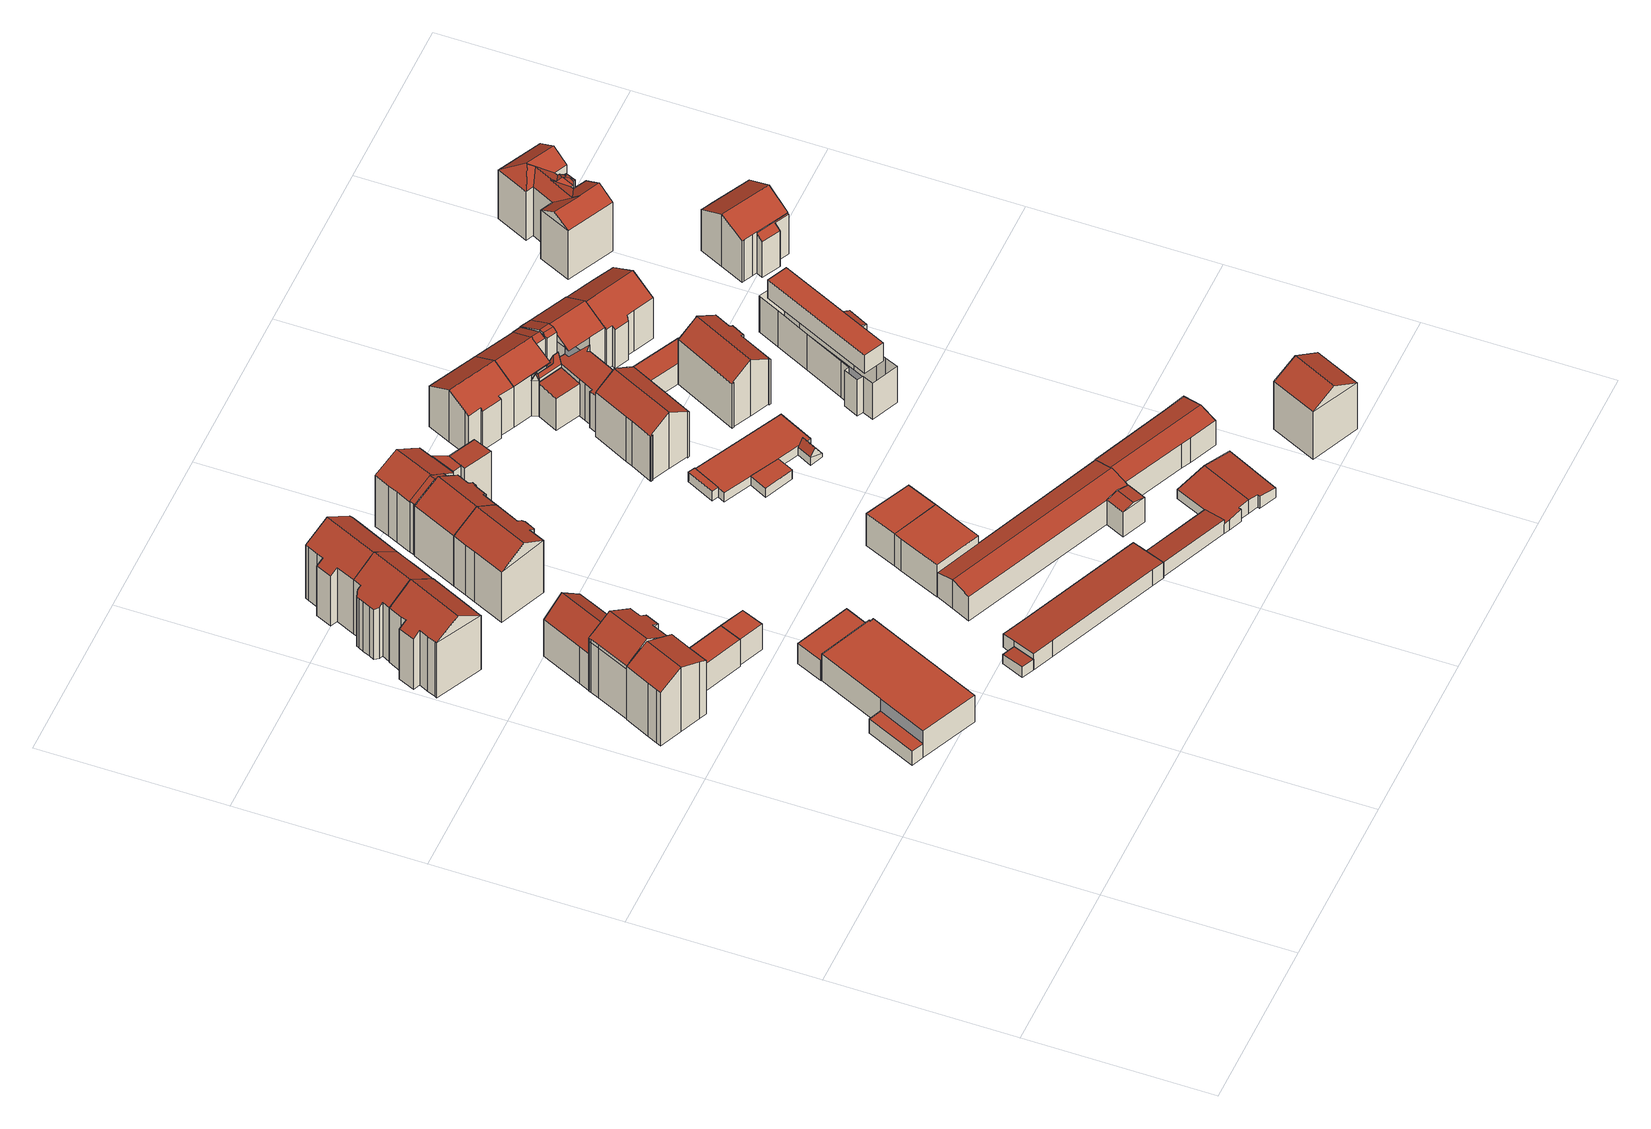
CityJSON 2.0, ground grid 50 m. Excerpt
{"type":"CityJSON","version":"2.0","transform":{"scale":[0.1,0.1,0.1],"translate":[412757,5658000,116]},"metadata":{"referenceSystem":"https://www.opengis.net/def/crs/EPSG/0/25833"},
"CityObjects":{
"building1":{"type":"Building","attributes":{"Gemeindeschluessel":14612000,"Geometrietyp2DReferenz":"3000","function":"31001_9998","roofType":"9999"},"children":["building1-1","building1-2","building1-3"]},
"building1-1":{"type":"BuildingPart","attributes":{"Dachtyp_tdc":"tdcPolyFlatRoof","Dachneigung":0,"QualitaetDacherkennung":64,"Geometrietyp2DReferenz":"3000","measuredHeight":9.16,"roofType":"1000"},"parents":["building1"],"geometry":[{"type":"MultiSurface","lod":"2","boundaries":[[[0,1,2,3]],[[1,4,5,6,2]],[[7,8,9,10,11]],[[8,12,13,9]],[[12,0,3,13]],[[12,8,7,4,1,0]],[[3,2,6,10,9,13]]],"semantics":{"surfaces":[{"type":"WallSurface"},{"type":"RoofSurface"},{"type":"GroundSurface"}],"values":[0,0,0,0,0,1,2]}}]},
"building1-2":{"type":"BuildingPart","attributes":{"Dachtyp_tdc":"tdcPolyFlatRoof","Dachneigung":0,"QualitaetDacherkennung":37,"Geometrietyp2DReferenz":"3000","measuredHeight":8.32,"roofType":"1000"},"parents":["building1"],"geometry":[{"type":"MultiSurface","lod":"2","boundaries":[[[14,11,10,15]],[[5,16,17,6]],[[5,11,14,16]],[[17,15,10,6]]],"semantics":{"surfaces":[{"type":"WallSurface"},{"type":"RoofSurface"},{"type":"GroundSurface"}],"values":[0,0,1,2]}}]},
"building1-3":{"type":"BuildingPart","attributes":{"Dachtyp_tdc":"tdcGableRoof","Dachneigung":24.21,"QualitaetDacherkennung":52,"Geometrietyp2DReferenz":"3000","measuredHeight":21.85,"roofType":"3100"},"parents":["building1"],"geometry":[{"type":"MultiSurface","lod":"2","boundaries":[[[18,19,20,17,16]],[[19,21,22,20]],[[21,23,24,22]],[[23,25,26,24]],[[25,27,28,26]],[[27,29,30,28]],[[29,31,32,30]],[[31,33,34,32]],[[33,35,36,34]],[[35,37,38,36]],[[37,39,40,38]],[[39,41,14,15,40]],[[37,35,33,31,29,27]],[[27,25,23,21,19,18,41,39,37]],[[17,20,22,24,26,28,30,32,34,36,38,40,15]]],"semantics":{"surfaces":[{"type":"WallSurface"},{"type":"RoofSurface"},{"type":"GroundSurface"}],"values":[0,0,0,0,0,0,0,0,0,0,0,0,1,1,2]}}]},
"building2":{"type":"Building","attributes":{"Dachtyp_tdc":"tdcFreeFormRoof","Gemeindeschluessel":14612000,"Dachneigung":30.86,"QualitaetDacherkennung":67,"Geometrietyp2DReferenz":"3000","measuredHeight":22.11,"function":"31001_9998","roofType":"5000"},"geometry":[{"type":"Solid","lod":"2","boundaries":[[[[42,43,44,45]],[[43,46,47,44]],[[46,48,49,47]],[[48,50,51,49]],[[50,52,53,51]],[[52,54,55,53]],[[54,56,57,55]],[[56,58,59,57]],[[58,60,61,59]],[[60,62,63,61]],[[62,64,65,63]],[[64,42,45,65]],[[66,67,68,69,70,71]],[[52,72,73,74,75,66,71,76,77,54]],[[54,77,56]],[[56,77,76,58]],[[58,76,71,70,60]],[[42,67,66,75,43]],[[43,75,74,46]],[[46,74,73,48]],[[48,73,72,50]],[[50,72,52]],[[60,70,69,62]],[[62,69,68,64]],[[64,68,67,42]],[[45,44,47,49,51,53,55,57,59,61,63,65]]]],"semantics":{"surfaces":[{"type":"WallSurface"},{"type":"RoofSurface"},{"type":"GroundSurface"}],"values":[[0,0,0,0,0,0,0,0,0,0,0,0,1,1,0,0,0,0,0,0,0,0,0,0,0,2]]}}]},
"building3":{"type":"Building","attributes":{"Gemeindeschluessel":14612000,"Geometrietyp2DReferenz":"3000","function":"31001_9998","roofType":"9999"},"children":["building3-1","building3-2"]},
"building3-1":{"type":"BuildingPart","attributes":{"Dachtyp_tdc":"tdcPolyFlatRoof","Dachneigung":0,"QualitaetDacherkennung":50,"Geometrietyp2DReferenz":"3000","measuredHeight":9.03,"roofType":"1000"},"parents":["building3"],"geometry":[{"type":"MultiSurface","lod":"2","boundaries":[[[78,79,80,81,82]],[[83,84,85,86,87]],[[84,88,89,85]],[[88,90,91,89]],[[90,92,93,91]],[[92,78,82,93]],[[92,90,88,84,83,79,78]],[[82,81,86,85,89,91,93]]],"semantics":{"surfaces":[{"type":"WallSurface"},{"type":"RoofSurface"},{"type":"GroundSurface"}],"values":[0,0,0,0,0,0,1,2]}}]},
"building3-2":{"type":"BuildingPart","attributes":{"Dachtyp_tdc":"tdcPolyFlatRoof","Dachneigung":0,"QualitaetDacherkennung":10,"Geometrietyp2DReferenz":"3000","measuredHeight":4.71,"roofType":"1000"},"parents":["building3"],"geometry":[{"type":"MultiSurface","lod":"2","boundaries":[[[80,94,95,81]],[[94,96,97,95]],[[96,87,86,97]],[[87,96,94,80]],[[81,95,97,86]]],"semantics":{"surfaces":[{"type":"WallSurface"},{"type":"RoofSurface"},{"type":"GroundSurface"}],"values":[0,0,0,1,2]}}]},
"building4":{"type":"Building","attributes":{"Dachtyp_tdc":"tdcFreeFormRoof","Gemeindeschluessel":14612000,"Dachneigung":34.59,"QualitaetDacherkennung":67,"Geometrietyp2DReferenz":"3000","measuredHeight":23.25,"function":"31001_9998","roofType":"5000"},"geometry":[{"type":"Solid","lod":"2","boundaries":[[[[98,99,100,101]],[[99,102,103,100]],[[102,104,105,103]],[[104,106,107,105]],[[106,108,109,107]],[[108,110,111,109]],[[110,112,113,111]],[[114,115,116,117]],[[115,118,119,116]],[[118,120,121,119]],[[120,122,123,121]],[[122,98,101,123]],[[104,102,124,125,108,106]],[[115,114,112,110,125,124,99,98,122,120,118]],[[110,108,125]],[[102,99,124]],[[101,100,103,105,107,109,111,113,117,116,119,121,123]],[[112,114,117,113]]]],"semantics":{"surfaces":[{"type":"WallSurface"},{"type":"RoofSurface"},{"type":"GroundSurface"}],"values":[[0,0,0,0,0,0,0,0,0,0,0,0,1,1,0,0,2,0]]}}]},
"building5":{"type":"Building","attributes":{"Dachtyp_tdc":"tdcGableRoof","Gemeindeschluessel":14612000,"Dachneigung":38.42,"QualitaetDacherkennung":60,"Geometrietyp2DReferenz":"3000","measuredHeight":17.18,"function":"31001_9998","roofType":"3100"},"geometry":[{"type":"Solid","lod":"2","boundaries":[[[[126,127,128,129]],[[127,130,131,128]],[[130,132,133,131]],[[132,134,135,133]],[[134,136,137,135]],[[136,138,139,137]],[[138,140,141,139]],[[140,126,129,141]],[[136,134,132,130,127]],[[127,126,140,138,136]],[[129,128,131,133,135,137,139,141]]]],"semantics":{"surfaces":[{"type":"WallSurface"},{"type":"RoofSurface"},{"type":"GroundSurface"}],"values":[[0,0,0,0,0,0,0,0,1,1,2]]}}]},
"building6":{"type":"Building","attributes":{"Dachtyp_tdc":"tdcFreeFormRoof","Gemeindeschluessel":14612000,"Dachneigung":35.01,"QualitaetDacherkennung":63,"Geometrietyp2DReferenz":"3000","measuredHeight":23.02,"function":"31001_9998","roofType":"5000"},"geometry":[{"type":"Solid","lod":"2","boundaries":[[[[142,143,144,145]],[[143,146,147,144]],[[146,148,149,147]],[[148,150,151,149]],[[150,152,153,151]],[[152,154,155,153]],[[154,156,157,155]],[[156,158,159,157]],[[158,160,161,159]],[[160,162,163,161]],[[162,164,165,163]],[[164,166,167,165]],[[166,168,169,167]],[[168,170,171,169]],[[170,99,172,171]],[[99,142,145,172]],[[173,174,160,158,156,154,152,150,148,146,143,142,99]],[[168,166,164,162,174,173,170]],[[162,160,174]],[[99,170,173]],[[145,144,147,149,151,153,155,157,159,161,163,165,167,169,171,172]]]],"semantics":{"surfaces":[{"type":"WallSurface"},{"type":"RoofSurface"},{"type":"GroundSurface"}],"values":[[0,0,0,0,0,0,0,0,0,0,0,0,0,0,0,0,1,1,0,0,2]]}}]},
"building7":{"type":"Building","attributes":{"Dachtyp_tdc":"tdcPolyFlatRoof","Gemeindeschluessel":14612000,"Dachneigung":0,"QualitaetDacherkennung":58,"Geometrietyp2DReferenz":"3000","measuredHeight":8.76,"function":"31001_9998","roofType":"1000"},"geometry":[{"type":"Solid","lod":"2","boundaries":[[[[0,12,175,176]],[[12,177,178,175]],[[177,179,180,178]],[[179,181,182,180]],[[181,0,176,182]],[[181,179,177,12,0]],[[176,175,178,180,182]]]],"semantics":{"surfaces":[{"type":"WallSurface"},{"type":"RoofSurface"},{"type":"GroundSurface"}],"values":[[0,0,0,0,0,1,2]]}}]},
"building8":{"type":"Building","attributes":{"Dachtyp_tdc":"tdcPolyFlatRoof","Gemeindeschluessel":14612000,"Dachneigung":4.53,"QualitaetDacherkennung":74,"Geometrietyp2DReferenz":"3000","measuredHeight":3.58,"function":"31001_9998","roofType":"2100"},"geometry":[{"type":"Solid","lod":"2","boundaries":[[[[183,184,185,186]],[[184,187,188,185]],[[187,189,190,188]],[[189,183,186,190]],[[189,187,184,183]],[[186,185,188,190]]]],"semantics":{"surfaces":[{"type":"WallSurface"},{"type":"RoofSurface"},{"type":"GroundSurface"}],"values":[[0,0,0,0,1,2]]}}]},
"building9":{"type":"Building","attributes":{"Dachtyp_tdc":"tdcPolyFlatRoof","Gemeindeschluessel":14612000,"Dachneigung":0,"QualitaetDacherkennung":83,"Geometrietyp2DReferenz":"3000","measuredHeight":6.71,"function":"31001_9998","roofType":"1000"},"geometry":[{"type":"Solid","lod":"2","boundaries":[[[[191,192,193,194]],[[192,195,196,193]],[[195,197,198,196]],[[197,191,194,198]],[[197,195,192,191]],[[194,193,196,198]]]],"semantics":{"surfaces":[{"type":"WallSurface"},{"type":"RoofSurface"},{"type":"GroundSurface"}],"values":[[0,0,0,0,1,2]]}}]},
"building10":{"type":"Building","attributes":{"Dachtyp_tdc":"tdcFreeFormRoof","Gemeindeschluessel":14612000,"Dachneigung":34.97,"QualitaetDacherkennung":68,"Geometrietyp2DReferenz":"3000","measuredHeight":22.95,"function":"31001_9998","roofType":"5000"},"geometry":[{"type":"Solid","lod":"2","boundaries":[[[[199,200,201,202]],[[200,203,204,201]],[[203,205,206,204]],[[205,207,208,206]],[[207,209,210,208]],[[209,211,212,210]],[[211,213,214,212]],[[213,215,216,214]],[[215,217,218,216]],[[217,162,163,218]],[[162,160,161,163]],[[160,199,202,161]],[[219,211,209,207,205,203,200,199,160,220]],[[217,215,213,219,220,162]],[[160,162,220]],[[213,211,219]],[[202,201,204,206,208,210,212,214,216,218,163,161]]]],"semantics":{"surfaces":[{"type":"WallSurface"},{"type":"RoofSurface"},{"type":"GroundSurface"}],"values":[[0,0,0,0,0,0,0,0,0,0,0,0,1,1,0,0,2]]}}]},
"building11":{"type":"Building","attributes":{"Dachtyp_tdc":"tdcFreeFormRoof","Gemeindeschluessel":14612000,"Dachneigung":31.78,"QualitaetDacherkennung":76,"Geometrietyp2DReferenz":"3000","measuredHeight":21.61,"function":"31001_9998","roofType":"5000"},"geometry":[{"type":"Solid","lod":"2","boundaries":[[[[221,222,223,224]],[[222,225,226,223]],[[225,227,228,226]],[[227,229,230,228]],[[229,231,232,230]],[[231,233,234,232]],[[233,235,236,234]],[[235,237,238,236]],[[237,239,240,238]],[[239,241,242,240]],[[241,243,244,242]],[[243,221,224,244]],[[221,243,245,246,233,231,229,227,225,222]],[[246,245,241,239,237,235]],[[235,233,246]],[[243,241,245]],[[224,223,226,228,230,232,234,236,238,240,242,244]]]],"semantics":{"surfaces":[{"type":"WallSurface"},{"type":"RoofSurface"},{"type":"GroundSurface"}],"values":[[0,0,0,0,0,0,0,0,0,0,0,0,1,1,0,0,2]]}}]},
"building12":{"type":"Building","attributes":{"Dachtyp_tdc":"tdcPolyFlatRoof","Gemeindeschluessel":14612000,"Dachneigung":5.08,"QualitaetDacherkennung":69,"Geometrietyp2DReferenz":"3000","measuredHeight":5.36,"function":"31001_9998","roofType":"2100"},"geometry":[{"type":"Solid","lod":"2","boundaries":[[[[247,248,249,250]],[[248,251,185,249]],[[251,252,186,185]],[[252,253,254,186]],[[253,255,256,254]],[[255,257,258,256]],[[257,259,260,258]],[[259,261,262,260]],[[261,247,250,262]],[[261,259,257,255,253,252,251,248,247]],[[250,249,185,186,254,256,258,260,262]]]],"semantics":{"surfaces":[{"type":"WallSurface"},{"type":"RoofSurface"},{"type":"GroundSurface"}],"values":[[0,0,0,0,0,0,0,0,0,1,2]]}}]},
"building13":{"type":"Building","attributes":{"Dachtyp_tdc":"tdcFreeFormRoof","Gemeindeschluessel":14612000,"Dachneigung":31.86,"QualitaetDacherkennung":76,"Geometrietyp2DReferenz":"3000","measuredHeight":21.59,"function":"31001_9998","roofType":"5000"},"geometry":[{"type":"Solid","lod":"2","boundaries":[[[[243,263,242,244]],[[263,264,265,242]],[[264,266,267,265]],[[266,268,269,267]],[[268,270,271,269]],[[270,272,273,271]],[[272,274,275,273]],[[274,276,277,275]],[[276,278,279,277]],[[278,280,281,279]],[[280,243,244,281]],[[245,282,264,263]],[[276,274,272,270,268,266,282,245,243,280,278]],[[266,264,282]],[[263,243,245]],[[244,242,265,267,269,271,273,275,277,279,281]]]],"semantics":{"surfaces":[{"type":"WallSurface"},{"type":"RoofSurface"},{"type":"GroundSurface"}],"values":[[0,0,0,0,0,0,0,0,0,0,0,1,1,0,0,2]]}}]},
"building14":{"type":"Building","attributes":{"Dachtyp_tdc":"tdcPolyFlatRoof","Gemeindeschluessel":14612000,"Dachneigung":0,"QualitaetDacherkennung":77,"Geometrietyp2DReferenz":"3000","measuredHeight":10.86,"function":"31001_9998","roofType":"1000"},"geometry":[{"type":"Solid","lod":"2","boundaries":[[[[283,284,285,286,287]],[[288,289,290,291,292]],[[287,286,289,288]],[[286,285,290,289]],[[285,284,291,290]],[[284,283,292,291]],[[283,287,288,292]]]],"semantics":{"surfaces":[{"type":"RoofSurface"},{"type":"GroundSurface"},{"type":"WallSurface"}],"values":[[0,1,2,2,2,2,2]]}}]},
"building15":{"type":"Building","attributes":{"Gemeindeschluessel":14612000,"Geometrietyp2DReferenz":"3000","function":"31001_9998","roofType":"9999"},"children":["building15-1","building15-2","building15-3"]},
"building15-1":{"type":"BuildingPart","attributes":{"Dachtyp_tdc":"tdcPolyFlatRoof","Dachneigung":5.07,"QualitaetDacherkennung":53,"Geometrietyp2DReferenz":"3000","measuredHeight":17.68,"roofType":"2100"},"parents":["building15"],"geometry":[{"type":"MultiSurface","lod":"2","boundaries":[[[293,294,295,296,297]],[[294,293,298,299,300]],[[301,302,303,297,296]],[[300,299,302,301,304]],[[299,298,303,302]],[[298,293,297,303]]],"semantics":{"surfaces":[{"type":"WallSurface"},{"type":"RoofSurface"},{"type":"GroundSurface"}],"values":[0,1,2,0,0,0]}}]},
"building15-2":{"type":"BuildingPart","attributes":{"Dachtyp_tdc":"tdcGableRoof","Dachneigung":32.28,"QualitaetDacherkennung":76,"Geometrietyp2DReferenz":"3000","measuredHeight":21.55,"roofType":"3100"},"parents":["building15"],"geometry":[{"type":"MultiSurface","lod":"2","boundaries":[[[305,304,301,306]],[[307,308,309,310,311,312,313,314]],[[314,315,316,295,304,305,317,307]],[[301,296,318,319,320,321,322,323,324,325,326,306]],[[295,316,318,296]],[[311,310,322,321]],[[310,309,323,322]],[[309,308,324,323]],[[308,307,325,324]],[[307,317,326,325]],[[317,305,306,326]]],"semantics":{"surfaces":[{"type":"WallSurface"},{"type":"RoofSurface"},{"type":"GroundSurface"}],"values":[0,1,1,2,0,0,0,0,0,0,0]}}]},
"building15-3":{"type":"BuildingPart","attributes":{"Dachtyp_tdc":"tdcGableRoof","Dachneigung":33.12,"QualitaetDacherkennung":41,"Geometrietyp2DReferenz":"3000","measuredHeight":21.45,"roofType":"3100"},"parents":["building15"],"geometry":[{"type":"MultiSurface","lod":"2","boundaries":[[[327,328,329,318,316]],[[328,330,331,329]],[[330,332,333,331]],[[332,334,335,333]],[[334,336,311,321,335]],[[330,328,327,315,337,313,338]],[[338,336,334,332,330]],[[321,320,319,318,329,331,333,335]]],"semantics":{"surfaces":[{"type":"WallSurface"},{"type":"RoofSurface"},{"type":"GroundSurface"}],"values":[0,0,0,0,0,1,1,2]}}]},
"building16":{"type":"Building","attributes":{"Dachtyp_tdc":"tdcPolyFlatRoof","Gemeindeschluessel":14612000,"Dachneigung":2.81,"QualitaetDacherkennung":21,"Geometrietyp2DReferenz":"3000","measuredHeight":2.73,"function":"31001_9998","roofType":"2100"},"geometry":[{"type":"Solid","lod":"2","boundaries":[[[[339,340,341,267]],[[340,342,343,341]],[[342,344,345,343]],[[344,346,269,345]],[[346,339,267,269]],[[346,344,342,340,339]],[[267,341,343,345,269]]]],"semantics":{"surfaces":[{"type":"WallSurface"},{"type":"RoofSurface"},{"type":"GroundSurface"}],"values":[[0,0,0,0,0,1,2]]}}]},
"building17":{"type":"Building","attributes":{"Dachtyp_tdc":"tdcPolyFlatRoof","Gemeindeschluessel":14612000,"Dachneigung":0,"QualitaetDacherkennung":77,"Geometrietyp2DReferenz":"3000","measuredHeight":10.86,"function":"31001_9998","roofType":"1000"},"geometry":[{"type":"Solid","lod":"2","boundaries":[[[[283,347,348,292]],[[347,349,350,348]],[[349,287,288,350]],[[287,283,292,288]],[[287,349,347,283]],[[292,348,350,288]]]],"semantics":{"surfaces":[{"type":"WallSurface"},{"type":"RoofSurface"},{"type":"GroundSurface"}],"values":[[0,0,0,0,1,2]]}}]},
"building18":{"type":"Building","attributes":{"Dachtyp_tdc":"tdcPolyFlatRoof","Gemeindeschluessel":14612000,"Dachneigung":4.22,"QualitaetDacherkennung":72,"Geometrietyp2DReferenz":"3000","measuredHeight":18.16,"function":"31001_9998","roofType":"2100"},"geometry":[{"type":"Solid","lod":"2","boundaries":[[[[351,352,343,345]],[[352,353,354,343]],[[353,355,356,354]],[[355,357,358,356]],[[357,359,360,358]],[[359,351,345,360]],[[359,357,355,353,352,351]],[[345,343,354,356,358,360]]]],"semantics":{"surfaces":[{"type":"WallSurface"},{"type":"RoofSurface"},{"type":"GroundSurface"}],"values":[[0,0,0,0,0,0,1,2]]}}]},
"building19":{"type":"Building","attributes":{"Gemeindeschluessel":14612000,"Geometrietyp2DReferenz":"3000","function":"31001_9998","roofType":"9999"},"children":["building19-1","building19-2","building19-3"]},
"building19-1":{"type":"BuildingPart","attributes":{"Dachtyp_tdc":"tdcGableRoof","Dachneigung":14.98,"QualitaetDacherkennung":70,"Geometrietyp2DReferenz":"3000","measuredHeight":9.28,"roofType":"3100"},"parents":["building19"],"geometry":[{"type":"MultiSurface","lod":"2","boundaries":[[[361,362,363,364,365]],[[362,366,367,363]],[[366,368,369,370,367]],[[366,362,371]],[[361,368,372]],[[362,361,372,371]],[[368,366,371,372]],[[364,363,367,370]]],"semantics":{"surfaces":[{"type":"WallSurface"},{"type":"RoofSurface"},{"type":"GroundSurface"}],"values":[0,0,0,0,0,1,1,2]}}]},
"building19-2":{"type":"BuildingPart","attributes":{"Dachtyp_tdc":"tdcGableRoof","Dachneigung":14.71,"QualitaetDacherkennung":81,"Geometrietyp2DReferenz":"3000","measuredHeight":9.61,"roofType":"3100"},"parents":["building19"],"geometry":[{"type":"MultiSurface","lod":"2","boundaries":[[[373,365,364,374,375]],[[369,376,377,370]],[[376,378,379,377]],[[378,380,381,379]],[[380,382,383,381]],[[382,384,385,383]],[[378,376,369,365,373,386]],[[386,387,388,384,382,380,378]],[[385,389,390,374,364,370,377,379,381,383]]],"semantics":{"surfaces":[{"type":"WallSurface"},{"type":"RoofSurface"},{"type":"GroundSurface"}],"values":[0,0,0,0,0,0,1,1,2]}}]},
"building19-3":{"type":"BuildingPart","attributes":{"Dachtyp_tdc":"tdcGableRoof","Dachneigung":14.79,"QualitaetDacherkennung":81,"Geometrietyp2DReferenz":"3000","measuredHeight":9.62,"roofType":"3100"},"parents":["building19"],"geometry":[{"type":"MultiSurface","lod":"2","boundaries":[[[391,392,393,394]],[[392,395,396,393]],[[395,397,398,396]],[[397,399,400,398]],[[399,375,374,400]],[[401,402,403,385,384]],[[402,391,394,403]],[[404,387,405,375,399,397,395,392]],[[392,391,402,401,404]],[[394,393,396,398,400,374,390,389,385,403]]],"semantics":{"surfaces":[{"type":"WallSurface"},{"type":"RoofSurface"},{"type":"GroundSurface"}],"values":[0,0,0,0,0,0,0,1,1,2]}}]},
"building20":{"type":"Building","attributes":{"Gemeindeschluessel":14612000,"Geometrietyp2DReferenz":"3000","function":"31001_9998","roofType":"9999"},"children":["building20-1","building20-2"]},
"building20-1":{"type":"BuildingPart","attributes":{"Dachtyp_tdc":"tdcGableRoof","Dachneigung":10,"QualitaetDacherkennung":55,"Geometrietyp2DReferenz":"3000","measuredHeight":4.68,"roofType":"3100"},"parents":["building20"],"geometry":[{"type":"MultiSurface","lod":"2","boundaries":[[[406,407,408,409]],[[407,410,411,408]],[[410,412,413,411]],[[412,414,415,413]],[[414,416,417,415]],[[416,418,419,417]],[[420,421,422,423]],[[421,424,425,422]],[[424,426,427,425]],[[426,428,429,427]],[[428,406,409,429]],[[424,421,420,418,416,414,412,410]],[[410,407,406,428,426,424]],[[409,408,411,413,415,417,419,423,422,425,427,429]]],"semantics":{"surfaces":[{"type":"WallSurface"},{"type":"RoofSurface"},{"type":"GroundSurface"}],"values":[0,0,0,0,0,0,0,0,0,0,0,1,1,2]}}]},
"building20-2":{"type":"BuildingPart","attributes":{"Dachtyp_tdc":"tdcPolyFlatRoof","Dachneigung":12.66,"QualitaetDacherkennung":69,"Geometrietyp2DReferenz":"3000","measuredHeight":4.78,"roofType":"2100"},"parents":["building20"],"geometry":[{"type":"MultiSurface","lod":"2","boundaries":[[[430,261,431,419,418]],[[261,432,433,431]],[[432,434,420,423,433]],[[434,432,261,430]],[[419,431,433,423]]],"semantics":{"surfaces":[{"type":"WallSurface"},{"type":"RoofSurface"},{"type":"GroundSurface"}],"values":[0,0,0,1,2]}}]},
"building21":{"type":"Building","attributes":{"Gemeindeschluessel":14612000,"Geometrietyp2DReferenz":"3000","function":"31001_9998","roofType":"9999"},"children":["building21-1","building21-2","building21-3","building21-4"]},
"building21-1":{"type":"BuildingPart","attributes":{"Dachtyp_tdc":"tdcPolyFlatRoof","Dachneigung":0,"QualitaetDacherkennung":0,"Geometrietyp2DReferenz":"3000","measuredHeight":3.25,"roofType":"9999"},"parents":["building21"],"geometry":[{"type":"MultiSurface","lod":"2","boundaries":[[[435,436,437,438]],[[438,437,439,440,441]],[[442,439,437,436]],[[436,435,443,444,442]],[[435,438,441,443]],[[441,440,444,443]],[[442,444,440,439]]],"semantics":{"surfaces":[{"type":"RoofSurface"},{"type":"WallSurface"},{"type":"GroundSurface"},{"type":"ClosureSurface","isClosure":"1","QuelleClosure":"LoD1Solid"}],"values":[0,1,1,1,1,2,3]}}]},
"building21-2":{"type":"BuildingPart","attributes":{"Dachtyp_tdc":"tdcGableRoof","Dachneigung":57.4,"QualitaetDacherkennung":9,"Geometrietyp2DReferenz":"3000","measuredHeight":4.92,"roofType":"3100"},"parents":["building21"],"geometry":[{"type":"MultiSurface","lod":"2","boundaries":[[[445,446,447,448]],[[446,449,450,447]],[[449,451,452,450]],[[449,446,453]],[[446,445,454,455,453]],[[451,449,453,455,456]],[[448,447,450,452]]],"semantics":{"surfaces":[{"type":"WallSurface"},{"type":"RoofSurface"},{"type":"GroundSurface"}],"values":[0,0,0,0,1,1,2]}}]},
"building21-3":{"type":"BuildingPart","attributes":{"Dachtyp_tdc":"tdcPolyFlatRoof","Dachneigung":0,"QualitaetDacherkennung":59,"Geometrietyp2DReferenz":"3000","measuredHeight":3,"roofType":"1000"},"parents":["building21"],"geometry":[{"type":"MultiSurface","lod":"2","boundaries":[[[439,457,458,440]],[[457,459,445,448,458]],[[460,461,462,452,451]],[[463,464,465,466]],[[464,442,444,465]],[[442,464,463,461,460,456,454,459,457,439]],[[440,458,448,452,462,466,465,444]]],"semantics":{"surfaces":[{"type":"WallSurface"},{"type":"RoofSurface"},{"type":"GroundSurface"}],"values":[0,0,0,0,0,1,2]}}]},
"building21-4":{"type":"BuildingPart","attributes":{"Dachtyp_tdc":"tdcPolyFlatRoof","Dachneigung":0,"QualitaetDacherkennung":0,"Geometrietyp2DReferenz":"3000","measuredHeight":3.08,"roofType":"9999"},"parents":["building21"],"geometry":[{"type":"MultiSurface","lod":"2","boundaries":[[[467,468,469,470]],[[470,469,471,462,461]],[[469,468,472,471]],[[468,467,463,466,472]],[[461,463,467,470]],[[462,471,472,466]],[[461,462,466,463]]],"semantics":{"surfaces":[{"type":"RoofSurface"},{"type":"WallSurface"},{"type":"GroundSurface"},{"type":"ClosureSurface","isClosure":"1","QuelleClosure":"LoD1Solid"}],"values":[0,1,1,1,1,2,3]}}]},
"building22":{"type":"Building","attributes":{"Dachtyp_tdc":"tdcGableRoof","Gemeindeschluessel":14612000,"Dachneigung":33.38,"QualitaetDacherkennung":61,"Geometrietyp2DReferenz":"3000","measuredHeight":19.08,"function":"31001_9998","roofType":"3100"},"geometry":[{"type":"Solid","lod":"2","boundaries":[[[[473,474,475,476]],[[474,477,478,475]],[[477,479,480,478]],[[479,481,482,480]],[[481,483,484,482]],[[483,485,486,484]],[[485,487,488,486]],[[487,489,490,488]],[[489,491,492,490]],[[491,493,494,492]],[[493,495,496,494]],[[495,497,498,496]],[[497,499,500,498]],[[499,501,502,500]],[[501,503,504,502]],[[503,505,506,504]],[[505,473,476,506]],[[501,499,497,495,493,491,489,487,485,483]],[[483,481,479,477,474,473,505,503,501]],[[476,475,478,480,482,484,486,488,490,492,494,496,498,500,502,504,506]]]],"semantics":{"surfaces":[{"type":"WallSurface"},{"type":"RoofSurface"},{"type":"GroundSurface"}],"values":[[0,0,0,0,0,0,0,0,0,0,0,0,0,0,0,0,0,1,1,2]]}}]},
"building23":{"type":"Building","attributes":{"Dachtyp_tdc":"tdcGableRoof","Gemeindeschluessel":14612000,"Dachneigung":29.79,"QualitaetDacherkennung":71,"Geometrietyp2DReferenz":"3000","measuredHeight":17.65,"function":"31001_9998","roofType":"3100"},"geometry":[{"type":"Solid","lod":"2","boundaries":[[[[507,508,509,510]],[[508,511,512,509]],[[511,513,514,512]],[[513,515,516,514]],[[515,517,518,516]],[[517,519,520,518]],[[519,521,522,520]],[[521,523,524,522]],[[523,525,526,524]],[[525,527,528,526]],[[527,507,510,528]],[[523,521,519,517]],[[517,515,513,511,508,507,527,525,523]],[[510,509,512,514,516,518,520,522,524,526,528]]]],"semantics":{"surfaces":[{"type":"WallSurface"},{"type":"RoofSurface"},{"type":"GroundSurface"}],"values":[[0,0,0,0,0,0,0,0,0,0,0,1,1,2]]}}]},
"building24":{"type":"Building","attributes":{"Dachtyp_tdc":"tdcPolyFlatRoof","Gemeindeschluessel":14612000,"Dachneigung":3.15,"QualitaetDacherkennung":56,"Geometrietyp2DReferenz":"3000","measuredHeight":11.15,"function":"31001_9998","roofType":"2100"},"geometry":[{"type":"Solid","lod":"2","boundaries":[[[[529,530,531,532]],[[530,533,534,531]],[[533,535,536,534]],[[535,537,538,536]],[[537,529,532,538]],[[537,535,533,530,529]],[[532,531,534,536,538]]]],"semantics":{"surfaces":[{"type":"WallSurface"},{"type":"RoofSurface"},{"type":"GroundSurface"}],"values":[[0,0,0,0,0,1,2]]}}]},
"building25":{"type":"Building","attributes":{"Gemeindeschluessel":14612000,"Geometrietyp2DReferenz":"3000","function":"31001_9998","roofType":"9999"},"children":["building25-1","building25-2","building25-3"]},
"building25-1":{"type":"BuildingPart","attributes":{"Dachtyp_tdc":"tdcFreeFormRoof","Dachneigung":72.59,"QualitaetDacherkennung":26,"Geometrietyp2DReferenz":"3000","measuredHeight":15.52,"roofType":"5000"},"parents":["building25"],"geometry":[{"type":"MultiSurface","lod":"2","boundaries":[[[539,540,531,534]],[[540,541,542,531]],[[543,544,545,546]],[[544,547,536,545]],[[547,539,534,536]],[[548,547,544]],[[549,548,544,543]],[[550,549,543,551]],[[552,553,550,551,541]],[[552,541,540]],[[553,552,540,539]],[[548,549,550,553,539,547]],[[534,531,542,554,546,545,536]]],"semantics":{"surfaces":[{"type":"WallSurface"},{"type":"RoofSurface"},{"type":"GroundSurface"}],"values":[0,0,0,0,0,0,1,1,1,0,1,1,2]}}]},
"building25-2":{"type":"BuildingPart","attributes":{"Dachtyp_tdc":"tdcGableRoof","Dachneigung":28.84,"QualitaetDacherkennung":72,"Geometrietyp2DReferenz":"3000","measuredHeight":17.46,"roofType":"3100"},"parents":["building25"],"geometry":[{"type":"MultiSurface","lod":"2","boundaries":[[[555,556,543,546,557]],[[558,525,526,542,541]],[[525,521,522,526]],[[521,559,560,522]],[[521,561,562,563,564,559]],[[565,566,567,568,569,562,561,570]],[[558,565,570,525]],[[525,570,561,521]],[[555,568,567,556]],[[556,567,566,571]],[[571,566,565,558]],[[560,557,546,554,542,526,522]]],"semantics":{"surfaces":[{"type":"WallSurface"},{"type":"RoofSurface"},{"type":"GroundSurface"}],"values":[0,0,0,0,1,1,0,0,0,0,0,2]}}]},
"building25-3":{"type":"BuildingPart","attributes":{"Dachtyp_tdc":"tdcGableRoof","Dachneigung":28.3,"QualitaetDacherkennung":72,"Geometrietyp2DReferenz":"3000","measuredHeight":17.48,"roofType":"3100"},"parents":["building25"],"geometry":[{"type":"MultiSurface","lod":"2","boundaries":[[[572,573,574,560,559]],[[573,575,576,574]],[[575,577,568,555,557,576]],[[575,573,578]],[[573,572,563,562,579,578]],[[577,575,578,579]],[[560,574,576,557]]],"semantics":{"surfaces":[{"type":"WallSurface"},{"type":"RoofSurface"},{"type":"GroundSurface"}],"values":[0,0,0,0,1,1,2]}}]},
"building26":{"type":"Building","attributes":{"Gemeindeschluessel":14612000,"Geometrietyp2DReferenz":"3000","function":"31001_9998","roofType":"9999"},"children":["building26-1","building26-2","building26-3"]},
"building26-1":{"type":"BuildingPart","attributes":{"Dachtyp_tdc":"tdcGableRoof","Dachneigung":29.79,"QualitaetDacherkennung":70,"Geometrietyp2DReferenz":"3000","measuredHeight":18.09,"roofType":"3100"},"parents":["building26"],"geometry":[{"type":"MultiSurface","lod":"2","boundaries":[[[580,581,582,583]],[[581,584,585,586,582]],[[587,588,589,590,591]],[[592,580,583,593]],[[592,594,595,596,597,580]],[[584,581,597,596,598,599,600,601]],[[601,600,587]],[[587,600,599,588]],[[580,597,581]],[[583,582,586,602,590,589,603,604,593]]],"semantics":{"surfaces":[{"type":"WallSurface"},{"type":"RoofSurface"},{"type":"GroundSurface"}],"values":[0,0,0,0,1,1,0,0,0,2]}}]},
"building26-2":{"type":"BuildingPart","attributes":{"Dachtyp_tdc":"tdcCutGableRoof","Dachneigung":30.35,"QualitaetDacherkennung":78,"Geometrietyp2DReferenz":"3000","measuredHeight":18.05,"roofType":"9999"},"parents":["building26"],"geometry":[{"type":"MultiSurface","lod":"2","boundaries":[[[605,606,607,589,588,599]],[[606,608,609,607]],[[608,610,611,609]],[[610,612,613,611]],[[612,614,615,613]],[[614,592,593,615]],[[610,608,606,605,616]],[[617,592,614,612]],[[616,596,595,617,612,610]],[[589,607,609,611,613,615,593,604,603]]],"semantics":{"surfaces":[{"type":"WallSurface"},{"type":"RoofSurface"},{"type":"GroundSurface"}],"values":[0,0,0,0,0,0,1,1,1,2]}}]},
"building26-3":{"type":"BuildingPart","attributes":{"Dachtyp_tdc":"tdcPolyFlatRoof","Dachneigung":4.06,"QualitaetDacherkennung":56,"Geometrietyp2DReferenz":"3000","measuredHeight":12.29,"roofType":"2100"},"parents":["building26"],"geometry":[{"type":"MultiSurface","lod":"2","boundaries":[[[618,619,620,621]],[[619,622,623,620]],[[622,624,625,623]],[[624,626,627,625]],[[626,628,629,627]],[[628,630,631,629]],[[630,591,590,631]],[[585,632,633,586]],[[632,634,635,633]],[[634,636,637,635]],[[636,618,621,637]],[[636,634,632,585,638,591,630,628,626,624,622,619,618]],[[621,620,623,625,627,629,631,590,602,586,633,635,637]]],"semantics":{"surfaces":[{"type":"WallSurface"},{"type":"RoofSurface"},{"type":"GroundSurface"}],"values":[0,0,0,0,0,0,0,0,0,0,0,1,2]}}]},
"building27":{"type":"Building","attributes":{"Dachtyp_tdc":"tdcGableRoof","Gemeindeschluessel":14612000,"Dachneigung":32.83,"QualitaetDacherkennung":64,"Geometrietyp2DReferenz":"3000","measuredHeight":18.96,"function":"31001_9998","roofType":"3100"},"geometry":[{"type":"Solid","lod":"2","boundaries":[[[[639,640,641,642]],[[640,643,644,641]],[[643,645,646,644]],[[645,647,648,646]],[[647,649,650,648]],[[649,651,652,650]],[[651,653,654,652]],[[653,655,656,654]],[[655,657,658,656]],[[657,659,660,658]],[[659,661,662,660]],[[661,663,664,662]],[[663,665,666,664]],[[665,667,668,666]],[[667,639,642,668]],[[663,661,659,657,655,653,651,649,647,645]],[[645,643,640,639,667,665,663]],[[642,641,644,646,648,650,652,654,656,658,660,662,664,666,668]]]],"semantics":{"surfaces":[{"type":"WallSurface"},{"type":"RoofSurface"},{"type":"GroundSurface"}],"values":[[0,0,0,0,0,0,0,0,0,0,0,0,0,0,0,1,1,2]]}}]},
"building28":{"type":"Building","attributes":{"Dachtyp_tdc":"tdcGableRoof","Gemeindeschluessel":14612000,"Dachneigung":30.25,"QualitaetDacherkennung":68,"Geometrietyp2DReferenz":"3000","measuredHeight":20,"function":"31001_9998","roofType":"3100"},"geometry":[{"type":"Solid","lod":"2","boundaries":[[[[669,670,671,672]],[[670,673,674,671]],[[673,675,676,674]],[[675,669,672,676]],[[673,670,677]],[[669,675,678]],[[670,669,678,677]],[[675,673,677,678]],[[672,671,674,676]]]],"semantics":{"surfaces":[{"type":"WallSurface"},{"type":"RoofSurface"},{"type":"GroundSurface"}],"values":[[0,0,0,0,0,0,1,1,2]]}}]},
"building29":{"type":"Building","attributes":{"Dachtyp_tdc":"tdcPolyFlatRoof","Gemeindeschluessel":14612000,"Dachneigung":0,"QualitaetDacherkennung":76,"Geometrietyp2DReferenz":"3000","measuredHeight":6.92,"function":"31001_9998","roofType":"1000"},"geometry":[{"type":"Solid","lod":"2","boundaries":[[[[679,680,681,682]],[[680,683,684,681]],[[683,685,644,684]],[[685,686,641,644]],[[686,679,682,641]],[[686,685,683,680,679]],[[682,681,684,644,641]]]],"semantics":{"surfaces":[{"type":"WallSurface"},{"type":"RoofSurface"},{"type":"GroundSurface"}],"values":[[0,0,0,0,0,1,2]]}}]},
"building30":{"type":"Building","attributes":{"Gemeindeschluessel":14612000,"QualitaetDacherkennung":100,"Geometrietyp2DReferenz":"3000","function":"31001_9998","roofType":"9999"},"children":["building30-1","building30-2"]},
"building30-1":{"type":"BuildingPart","attributes":{"Dachtyp_tdc":"tdcPolyFlatRoof","Dachneigung":0,"QualitaetDacherkennung":100,"Geometrietyp2DReferenz":"3000","measuredHeight":12.29,"roofType":"1000"},"parents":["building30"],"geometry":[{"type":"MultiSurface","lod":"2","boundaries":[[[687,688,689,690]],[[688,691,692,689]],[[691,693,694,692]],[[693,695,696,694]],[[695,697,698,696]],[[697,699,700,698]],[[699,701,702,700]],[[701,703,704,702]],[[703,705,706,704]],[[705,707,708,706]],[[707,709,710,708]],[[709,711,712,710]],[[711,713,714,712]],[[714,715,716,690,689,692,694,696,698,700,702,704,706,708,710,712]],[[713,717,715,714]],[[717,718,716,715]],[[718,687,690,716]]],"semantics":{"surfaces":[{"type":"WallSurface"},{"type":"GroundSurface"}],"values":[0,0,0,0,0,0,0,0,0,0,0,0,0,1,0,0,0]}}]},
"building30-2":{"type":"BuildingPart","attributes":{"Dachtyp_tdc":"tdcLeanToRoof","Dachneigung":0,"QualitaetDacherkennung":100,"Geometrietyp2DReferenz":"3000","measuredHeight":6.07,"roofType":"2100"},"parents":["building30"],"geometry":[{"type":"MultiSurface","lod":"2","boundaries":[[[719,720,721,722]],[[720,723,724,721]],[[723,725,726,724]],[[723,720,719,725]],[[725,719,722,726]]],"semantics":{"surfaces":[{"type":"WallSurface"},{"type":"RoofSurface"}],"values":[0,0,0,1,0]}}]},
"building31":{"type":"Building","attributes":{"Dachtyp_tdc":"tdcGableRoof","Gemeindeschluessel":14612000,"Dachneigung":29.61,"QualitaetDacherkennung":75,"Geometrietyp2DReferenz":"3000","measuredHeight":17.66,"function":"31001_9998","roofType":"3100"},"geometry":[{"type":"Solid","lod":"2","boundaries":[[[[727,728,729,730]],[[728,731,732,729]],[[731,733,734,732]],[[733,735,736,734]],[[735,737,738,736]],[[737,739,740,738]],[[739,741,742,740]],[[741,743,744,742]],[[743,745,746,744]],[[745,747,748,746]],[[747,749,750,748]],[[749,751,752,750]],[[751,753,754,752]],[[753,727,730,754]],[[749,747,745,743,741,739]],[[739,737,735,733,731,728,727,753,751,749]],[[730,729,732,734,736,738,740,742,744,746,748,750,752,754]]]],"semantics":{"surfaces":[{"type":"WallSurface"},{"type":"RoofSurface"},{"type":"GroundSurface"}],"values":[[0,0,0,0,0,0,0,0,0,0,0,0,0,0,1,1,2]]}}]},
"building32":{"type":"Building","attributes":{"Dachtyp_tdc":"tdcGableRoof","Gemeindeschluessel":14612000,"Dachneigung":28.83,"QualitaetDacherkennung":77,"Geometrietyp2DReferenz":"3000","measuredHeight":3.63,"function":"31001_9998","roofType":"3100"},"geometry":[{"type":"Solid","lod":"2","boundaries":[[[[755,756,757,758]],[[756,759,760,757]],[[759,761,762,760]],[[761,755,758,762]],[[759,756,763]],[[755,761,764]],[[756,755,764,763]],[[761,759,763,764]],[[758,757,760,762]]]],"semantics":{"surfaces":[{"type":"WallSurface"},{"type":"RoofSurface"},{"type":"GroundSurface"}],"values":[[0,0,0,0,0,0,1,1,2]]}}]},
"building33":{"type":"Building","attributes":{"Gemeindeschluessel":14612000,"Geometrietyp2DReferenz":"3000","function":"31001_9998","roofType":"9999"},"children":["building33-1","building33-2"]},
"building33-1":{"type":"BuildingPart","attributes":{"Dachtyp_tdc":"tdcPolyFlatRoof","Dachneigung":34.89,"QualitaetDacherkennung":24,"Geometrietyp2DReferenz":"3000","measuredHeight":13.5,"roofType":"2100"},"parents":["building33"],"geometry":[{"type":"MultiSurface","lod":"2","boundaries":[[[765,766,767,768]],[[769,770,771,772]],[[770,773,774,771]],[[773,775,776,774]],[[775,765,768,776]],[[775,773,770,769,766,765]],[[768,767,772,771,774,776]]],"semantics":{"surfaces":[{"type":"WallSurface"},{"type":"RoofSurface"},{"type":"GroundSurface"}],"values":[0,0,0,0,0,1,2]}}]},
"building33-2":{"type":"BuildingPart","attributes":{"Dachtyp_tdc":"tdcGableRoof","Dachneigung":28.34,"QualitaetDacherkennung":77,"Geometrietyp2DReferenz":"3000","measuredHeight":17.69,"roofType":"3100"},"parents":["building33"],"geometry":[{"type":"MultiSurface","lod":"2","boundaries":[[[777,778,779,780]],[[778,781,782,779]],[[781,783,784,782]],[[783,785,786,784]],[[785,787,788,786]],[[787,789,790,788]],[[789,791,792,790]],[[791,793,794,792]],[[793,795,769,772,794]],[[796,777,780,767,766]],[[793,791,789,787,785,783]],[[783,781,778,777,796,795,793]],[[780,779,782,784,786,788,790,792,794,772,767]]],"semantics":{"surfaces":[{"type":"WallSurface"},{"type":"RoofSurface"},{"type":"GroundSurface"}],"values":[0,0,0,0,0,0,0,0,0,0,1,1,2]}}]},
"building34":{"type":"Building","attributes":{"Dachtyp_tdc":"tdcFreeFormRoof","Gemeindeschluessel":14612000,"Dachneigung":31.12,"QualitaetDacherkennung":55,"Geometrietyp2DReferenz":"3000","measuredHeight":19.37,"function":"31001_9998","roofType":"5000"},"geometry":[{"type":"Solid","lod":"2","boundaries":[[[[797,798,799,800]],[[798,801,802,799]],[[801,803,804,802]],[[803,805,806,804]],[[805,807,808,806]],[[807,809,810,808]],[[809,811,812,810]],[[811,813,814,812]],[[813,815,816,814]],[[815,817,818,816]],[[817,819,820,818]],[[819,821,822,820]],[[821,823,824,822]],[[823,825,826,824]],[[825,827,828,826]],[[827,829,830,828]],[[829,831,832,830]],[[831,833,834,832]],[[833,835,836,834]],[[835,797,800,836]],[[837,838,835,833]],[[837,833,831]],[[839,840,838,837,831,829]],[[839,829,827]],[[841,840,839,827,825]],[[842,841,825,823]],[[843,844,845,846,842,823,821]],[[847,848,843,821,819]],[[847,819,817]],[[849,848,847,817,815]],[[849,815,813]],[[844,843,848,849,813,811]],[[845,844,811,809]],[[850,851,852,846,845,809,807]],[[853,854,850,807,805]],[[853,805,803]],[[854,853,803,801]],[[851,850,854,801,798]],[[852,851,798,797]],[[838,840,841,842,846,852,797,835]],[[800,799,802,804,806,808,810,812,814,816,818,820,822,824,826,828,830,832,834,836]]]],"semantics":{"surfaces":[{"type":"WallSurface"},{"type":"RoofSurface"},{"type":"GroundSurface"}],"values":[[0,0,0,0,0,0,0,0,0,0,0,0,0,0,0,0,0,0,0,0,1,0,1,0,1,1,1,1,1,1,1,1,1,1,1,0,1,1,1,1,2]]}}]}
},
"vertices":[
[370,1062,95],[247,1114,95],[247,1114,4],[370,1062,4],[251,1124,95],[251,1124,87],[251,1124,4],[273,1173,95],[276,1172,95],[276,1172,4],[273,1173,4],[273,1173,87],[395,1121,95],[395,1121,4],
[245,1185,87],[245,1185,4],[223,1136,87],[223,1136,4],
[223,1136,186],[214,1115,185],[214,1115,4],[202,1088,185],[202,1088,4],[197,1078,185],[197,1078,4],[178,1087,195],[178,1087,4],[122,1111,222],[122,1111,4],[61,1138,184],[61,1138,4],[66,1150,185],[66,1150,4],[78,1176,185],[78,1176,4],[110,1244,185],[110,1244,4],[171,1218,222],[171,1218,4],[234,1190,191],[234,1190,4],[245,1185,186],
[161,1360,175],[272,1311,175],[272,1311,6],[161,1360,6],[285,1305,175],[285,1305,6],[282,1298,175],[282,1298,6],[272,1275,175],[272,1275,6],[290,1267,175],[290,1267,6],[274,1230,175],[274,1230,6],[255,1238,175],[255,1238,6],[234,1190,175],[234,1190,6],[110,1244,175],[110,1244,6],[148,1330,175],[148,1330,6],[158,1353,175],[158,1353,6],[223,1333,228],[161,1360,186],[158,1353,186],[148,1330,186],[110,1244,186],[172,1217,228],[272,1275,187],[282,1298,187],[285,1305,187],[272,1311,196],[234,1190,187],[255,1238,187],
[410,484,94],[257,553,94],[257,553,51],[257,553,4],[410,484,4],[317,686,94],[399,867,94],[399,867,4],[317,686,4],[317,686,51],[543,805,94],[543,805,4],[541,802,94],[541,802,4],[551,798,94],[551,798,4],
[224,567,51],[224,567,4],[284,700,51],[284,700,4],
[51,1791,194],[68,1827,194],[68,1827,10],[51,1791,10],[196,1768,193],[196,1768,10],[141,1650,193],[141,1650,10],[129,1624,193],[129,1624,10],[127,1619,193],[127,1619,10],[3,1681,196],[3,1681,10],[5,1686,196],[5,1686,10],[15,1710,195],[26,1733,195],[26,1733,10],[15,1710,10],[7,1741,181],[7,1741,10],[26,1785,180],[26,1785,10],[46,1776,195],[46,1776,10],[131,1798,242],[63,1651,242],
[272,1311,130],[216,1336,179],[216,1336,7],[272,1311,7],[161,1360,131],[161,1360,7],[174,1388,131],[174,1388,7],[225,1500,131],[225,1500,7],[279,1477,179],[279,1477,7],[334,1453,131],[334,1453,7],[284,1339,130],[284,1339,7],
[79,1849,194],[68,1852,187],[68,1852,12],[79,1849,12],[61,1864,179],[61,1864,12],[67,1877,179],[67,1877,12],[76,1896,179],[76,1896,12],[82,1909,179],[82,1909,12],[86,1917,179],[86,1917,12],[101,1921,188],[101,1921,12],[110,1917,195],[110,1917,12],[120,1939,195],[120,1939,12],[246,1881,192],[246,1881,12],[232,1848,192],[232,1848,12],[222,1827,192],[222,1827,12],[214,1808,192],[214,1808,12],[196,1768,191],[196,1768,12],[68,1827,12],[130,1799,242],[181,1911,242],
[395,1121,8],[370,1062,8],[433,1104,95],[433,1104,8],[460,1092,95],[460,1092,8],[436,1033,95],[436,1033,8],
[640,478,39],[613,418,45],[613,418,9],[640,478,9],[580,433,45],[580,433,9],[606,493,39],[606,493,9],
[397,869,73],[428,940,73],[428,940,6],[397,869,6],[576,876,73],[576,876,6],[545,806,73],[545,806,6],
[142,1989,195],[123,1998,180],[123,1998,12],[142,1989,12],[143,2041,180],[143,2041,12],[160,2033,193],[160,2033,12],[168,2050,193],[168,2050,12],[180,2077,193],[180,2077,12],[185,2086,193],[185,2086,12],[311,2026,193],[311,2026,12],[309,2017,192],[309,2017,12],[297,1993,193],[297,1993,12],[246,2056,241],[180,1912,241],
[446,1657,190],[459,1651,181],[459,1651,13],[446,1657,13],[461,1643,178],[461,1643,13],[448,1614,178],[448,1614,13],[442,1612,181],[442,1612,13],[429,1618,190],[429,1618,13],[411,1576,189],[411,1576,13],[284,1631,182],[284,1631,13],[322,1714,182],[322,1714,13],[334,1742,182],[334,1742,13],[351,1779,182],[351,1779,13],[476,1722,190],[476,1722,13],[419,1748,229],[352,1601,229],
[970,262,63],[671,393,63],[671,393,9],[970,262,9],[613,418,63],[640,478,57],[655,512,54],[655,512,9],[712,486,54],[712,486,9],[1044,340,54],[1044,340,9],[1029,307,57],[1029,307,9],[1003,247,63],[1003,247,9],
[351,1779,183],[407,1901,182],[407,1901,13],[504,1855,209],[504,1855,13],[532,1842,189],[532,1842,13],[517,1810,189],[517,1810,13],[530,1804,181],[530,1804,13],[524,1792,181],[524,1792,13],[520,1794,184],[520,1794,13],[503,1759,184],[503,1759,13],[495,1763,190],[495,1763,13],[475,1869,229],
[801,846,120],[792,825,120],[745,715,120],[869,662,120],[925,792,120],[925,792,11],[869,662,11],[745,715,11],[792,825,11],[801,846,11],
[559,1846,190],[540,1855,189],[540,1855,183],[540,1855,14],[559,1846,14],[561,1845,191],[580,1884,191],[568,1921,188],[568,1921,14],[580,1884,14],[561,1845,14],[568,1921,184],
[584,1960,184],[584,1960,14],[520,1992,229],[460,2022,186],[442,1981,185],[431,1955,185],[413,1915,185],[472,1887,227],[473,1887,228],[474,1886,229],[503,1872,209],[510,1869,204],[561,1972,200],[510,1869,14],[474,1886,14],[472,1887,14],[413,1915,14],[431,1955,14],[442,1981,14],[460,2022,14],[520,1992,14],[561,1972,14],
[510,1869,205],[504,1855,205],[504,1855,14],[466,1873,228],[466,1873,14],[407,1901,186],[407,1901,14],[409,1904,186],[409,1904,14],[413,1915,186],[474,1886,227],[472,1887,228],
[504,1855,40],[510,1869,40],[510,1869,13],[559,1846,40],[559,1846,13],[553,1833,40],[553,1833,13],[532,1842,40],
[838,932,120],[838,932,11],[960,875,120],[960,875,11],
[553,1833,194],[559,1846,193],[561,1845,193],[561,1845,13],[580,1884,190],[580,1884,13],[653,1849,190],[653,1849,13],[628,1796,194],[628,1796,13],
[1175,406,96],[1152,355,96],[1152,355,13],[1175,406,13],[1175,406,94],[1088,383,96],[1088,383,13],[1111,434,96],[1111,434,94],[1111,434,13],[1119,370,105],[1142,420,105],
[1180,416,97],[1180,416,13],[1180,416,96],[700,617,94],[700,617,13],[723,667,109],[723,667,13],[745,715,95],[745,715,13],[869,662,94],[869,662,13],[1223,509,94],[1223,509,13],[1200,458,109],[1200,459,108],[1200,460,108],[1200,460,13],[1200,458,13],
[1492,394,94],[1468,341,109],[1468,341,13],[1492,394,13],[1446,294,95],[1446,294,13],[1371,328,95],[1371,328,13],[1346,340,95],[1346,340,13],[1223,509,95],[1436,417,94],[1436,417,13],[1200,460,109],[1200,458,108],
[1291,121,56],[1294,127,56],[1294,127,15],[1291,121,15],[1267,139,61],[1267,139,15],[1240,151,56],[1240,151,15],[1237,145,56],[1237,145,15],[1200,160,49],[1200,160,15],[1185,167,46],[1185,167,15],[1211,227,46],[1249,312,46],[1249,312,15],[1211,227,15],[1331,277,61],[1331,277,15],[1410,244,46],[1410,244,15],[1339,99,47],[1339,99,15],
[1185,167,62],[1003,247,15],[1029,307,48],[1029,307,15],[1211,227,48],
[836,1322,42],[854,1313,42],[891,1388,42],[874,1397,42],[891,1388,40],[891,1388,10],[874,1397,10],[854,1313,40],[836,1322,10],[854,1313,10],
[1084,1173,22],[1065,1136,22],[1065,1136,10],[1084,1173,10],[1030,1151,36],[1030,1151,10],[1050,1191,36],[1050,1191,10],[1043,1145,59],[1074,1178,40],[1063,1184,59],[1052,1189,40],
[1131,1267,40],[1131,1267,10],[1084,1173,40],[1050,1191,40],[994,1218,40],[994,1218,10],[918,1257,40],[844,1294,40],[844,1294,10],[918,1257,10],
[918,1257,41],[894,1209,41],[973,1175,41],[994,1218,41],[973,1175,10],[894,1209,10],
[984,1502,166],[975,1484,166],[975,1484,14],[984,1502,14],[946,1424,166],[946,1424,14],[941,1426,169],[941,1426,14],[942,1428,169],[942,1428,14],[893,1453,204],[893,1453,14],[843,1477,168],[843,1477,14],[842,1475,168],[842,1475,14],[838,1477,165],[838,1477,14],[839,1479,165],[839,1479,14],[867,1537,165],[867,1537,14],[876,1555,165],[876,1555,14],[923,1652,165],[923,1652,14],[932,1648,171],[932,1648,14],[977,1626,204],[977,1626,14],[1013,1609,180],[1013,1609,14],[1032,1599,166],[1032,1599,14],
[832,1854,150],[780,1879,150],[780,1879,16],[832,1854,16],[783,1886,155],[783,1886,16],[749,1902,154],[749,1902,16],[754,1913,161],[754,1913,16],[777,1963,193],[777,1963,16],[805,2025,154],[805,2025,16],[935,1961,154],[935,1961,16],[905,1900,193],[905,1900,16],[876,1840,154],[876,1840,16],[835,1861,155],[835,1861,16],
[905,1744,124],[932,1798,127],[932,1798,16],[905,1744,16],[938,1800,127],[938,1800,16],[1001,1770,127],[1001,1770,16],[971,1711,124],[971,1711,16],
[938,1800,137],[932,1798,137],[927,1816,137],[927,1816,16],[986,1801,137],[1010,1789,137],[1010,1789,16],[986,1801,16],[1001,1770,137],[1006,1780,171],[991,1787,171],[983,1784,152],[981,1790,137],[930,1806,162],[939,1805,152],[981,1790,16],
[1001,1832,154],[986,1801,154],[1001,1832,16],[927,1816,154],[1039,1909,154],[1039,1909,16],[905,1900,191],[1010,1849,191],[1014,1859,185],[1038,1906,156],[927,1816,155],[981,1790,155],[986,1801,162],[1001,1832,180],[1002,1834,182],[876,1840,155],[981,1790,154],
[1039,1909,155],[1061,1898,155],[1061,1898,16],[1024,1820,183],[1024,1820,16],[1001,1832,183],[1033,1837,191],[1009,1849,191],
[1190,1835,157],[1132,1713,157],[1132,1713,15],[1190,1835,15],[1090,1734,157],[1090,1734,131],[1090,1734,15],[1037,1776,157],[1049,1801,157],[1049,1801,15],[1037,1776,15],[1037,1776,136],[1090,1884,157],[1090,1884,15],[1061,1825,195],[1061,1824,196],[1060,1823,196],[1161,1774,196],[1055,1812,189],[1049,1801,182],[1037,1776,166],[1031,1763,157],[1031,1763,15],[1055,1812,15],[1061,1825,15],
[1049,1801,187],[1022,1814,187],[1022,1814,15],[1024,1820,191],[1024,1820,15],[1027,1826,196],[1027,1826,15],[1033,1838,196],[1033,1838,15],[1061,1898,157],[1061,1898,15],[1055,1812,196],[1061,1825,196],
[932,1648,138],[945,1675,138],[945,1675,15],[932,1648,15],[951,1672,138],[951,1672,15],[962,1694,138],[962,1694,15],[971,1711,138],[971,1711,15],[1001,1770,138],[1001,1770,15],[1010,1789,138],[1010,1789,15],[1067,1731,132],[1067,1731,15],[1070,1725,132],[1070,1725,15],[1013,1609,132],[1013,1609,15],[1031,1763,136],
[1067,1364,165],[1153,1536,166],[1153,1536,15],[1067,1364,15],[1201,1513,201],[1201,1513,15],[1206,1510,205],[1206,1510,15],[1260,1484,166],[1260,1484,15],[1239,1442,166],[1239,1442,15],[1249,1437,159],[1249,1437,15],[1231,1402,159],[1231,1402,15],[1222,1406,165],[1222,1406,15],[1175,1311,166],[1175,1311,15],[1170,1313,169],[1170,1313,15],[1171,1315,169],[1171,1315,15],[1121,1340,205],[1121,1340,15],[1072,1364,169],[1072,1364,15],[1071,1362,169],[1071,1362,15],
[1484,63,178],[1541,186,178],[1541,186,17],[1484,63,17],[1671,127,174],[1671,127,17],[1614,4,174],[1614,4,17],[1604,157,217],[1547,35,217],
[1069,1578,85],[1095,1634,85],[1095,1634,15],[1069,1578,15],[1229,1567,85],[1229,1567,15],[1201,1513,85],[1153,1536,85],
[1258,1167,136],[1309,1273,136],[1309,1273,14],[1258,1167,14],[1353,1364,136],[1353,1364,14],[1380,1421,136],[1380,1421,14],[1381,1424,136],[1381,1424,14],[1451,1389,136],[1451,1389,14],[1429,1342,136],[1429,1342,14],[1352,1172,136],[1352,1172,14],[1320,1102,136],[1320,1102,14],[1307,1075,136],[1307,1075,14],[1291,1038,136],[1291,1038,14],[1219,1070,136],[1219,1070,14],[1232,1100,136],[1232,1100,14],[1216,1108,136],[1216,1108,14],[1234,1148,14],[1246,1142,14],[1234,1148,136],[1246,1142,136],
[1296,1075,197],[1243,1100,197],[1243,1100,136],[1296,1075,136],[1384,1403,197],[1384,1403,136],[1437,1378,197],[1437,1378,136],
[1189,1680,157],[1177,1672,150],[1177,1672,20],[1189,1680,20],[1140,1690,150],[1140,1690,20],[1144,1699,156],[1144,1699,20],[1130,1707,156],[1130,1707,20],[1132,1713,160],[1132,1713,20],[1160,1771,197],[1160,1771,20],[1190,1835,156],[1190,1835,20],[1251,1805,156],[1251,1805,20],[1270,1795,156],[1270,1795,20],[1321,1768,157],[1321,1768,20],[1293,1707,197],[1293,1707,20],[1264,1644,157],[1264,1644,20],[1209,1670,157],[1209,1670,20],
[1423,1217,38],[1450,1270,38],[1450,1270,20],[1423,1217,20],[1504,1244,39],[1504,1244,20],[1477,1190,39],[1477,1190,20],[1476,1258,56],[1449,1204,56],
[1540,1480,143],[1549,1498,157],[1549,1498,22],[1540,1480,22],[1636,1454,157],[1635,1452,156],[1635,1452,22],[1636,1454,22],[1597,1471,156],[1597,1471,22],[1589,1455,143],[1589,1455,22],
[1537,1504,161],[1514,1515,161],[1514,1515,22],[1537,1504,22],[1508,1518,161],[1508,1518,22],[1538,1582,199],[1538,1582,22],[1568,1646,161],[1568,1646,22],[1577,1641,161],[1577,1641,22],[1600,1629,162],[1600,1629,22],[1699,1577,162],[1699,1577,22],[1668,1515,199],[1668,1515,22],[1636,1454,161],[1549,1498,161],
[1468,2030,184],[1447,2040,184],[1447,2040,19],[1468,2030,19],[1487,2127,184],[1487,2127,19],[1605,2068,184],[1605,2068,19],[1563,1984,184],[1563,1984,19],[1529,2001,184],[1529,2001,19],[1525,1992,184],[1525,1992,19],[1530,1989,184],[1530,1989,19],[1532,1978,184],[1532,1978,19],[1538,1975,184],[1538,1975,19],[1525,1948,184],[1525,1948,19],[1520,1950,184],[1520,1950,19],[1508,1945,184],[1508,1945,19],[1501,1948,184],[1501,1948,19],[1498,1941,184],[1498,1941,19],[1533,1923,184],[1533,1923,19],[1491,1839,184],[1491,1839,19],[1366,1901,184],[1366,1901,19],[1405,1986,184],[1405,1986,19],[1437,1970,184],[1437,1970,19],[1386,1944,212],[1457,1907,212],[1512,1881,213],[1458,1908,212],[1452,1925,205],[1486,1994,204],[1509,1972,199],[1508,1973,199],[1492,1981,199],[1488,1994,205],[1521,1960,190],[1511,1971,198],[1522,1969,191],[1508,2063,212],[1507,2061,212],[1513,2044,204],[1584,2026,212],[1509,2063,212]
]}
